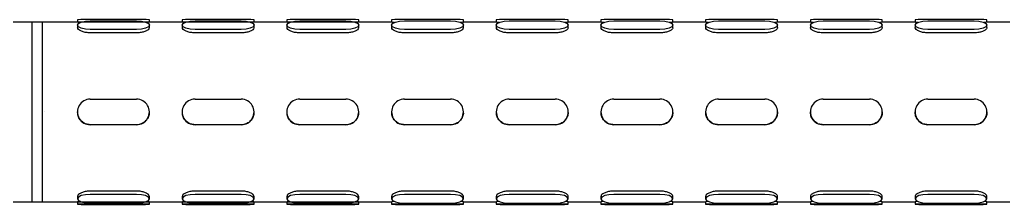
# Model space of a CAD drawing. Extents: x -1084 to 1049, y -151 to 450.
# Drawn here: x -970.5 to -906.7, y -144.6 to -132.6 of the extents above; entities that cross this region are included whole.
import ezdxf

# ---------------------------------------------------------------- set-up
doc = ezdxf.new("R2010")
doc.units = 0
doc.header["$LTSCALE"] = 23.1
doc.header["$MEASUREMENT"] = 0
doc.layers.get('0').update_dxf_attribs({"linetype": 'CONTINUOUS'})

msp = doc.modelspace()

# ---------------------------------------------------------------- linework, layer by layer
at = {"color": 7, "linetype": 'Continuous', "lineweight": 25}
for p, q in [((-969.7636, -132.79404), (-976.92955, -132.79404)), ((-969.097, -132.79404), (-969.7636, -132.79404)), ((-969.7636, -132.79404), (-969.7636, -138.62679)), ((-969.7636, -132.79404), (-969.7636, -144.45954)), ((-946.38448, -132.79404), (-969.097, -132.79404)), ((-969.097, -132.79404), (-969.097, -144.45953)), ((-969.097, -132.79404), (-969.097, -144.45954)), ((-966.79307, -132.62739), (-966.79307, -132.79551)), ((-962.96012, -132.62689), (-965.95982, -132.62689)), ((-965.95982, -132.70344), (-962.96012, -132.70344)), ((-962.12687, -132.79551), (-962.12687, -132.62739)), ((-959.99375, -132.62739), (-959.99375, -132.79551)), ((-956.1608, -132.62689), (-959.1605, -132.62689)), ((-959.1605, -132.70344), (-956.1608, -132.70344)), ((-955.32755, -132.79551), (-955.32755, -132.62739)), ((-953.19443, -132.62739), (-953.19443, -132.79551)), ((-949.36148, -132.62689), (-952.36118, -132.62689)), ((-952.36118, -132.70344), (-949.36148, -132.70344)), ((-948.52823, -132.79551), (-948.52823, -132.62739)), ((-946.39511, -132.62739), (-946.39511, -132.79551)), ((-942.56216, -132.62689), (-945.56186, -132.62689)), ((-945.56186, -132.70344), (-942.56216, -132.70344)), ((-939.58516, -132.79404), (-941.73913, -132.79404)), ((-941.72891, -132.79551), (-941.72891, -132.62739)), ((-939.59579, -132.62739), (-939.59579, -132.79551)), ((-935.76284, -132.62689), (-938.76254, -132.62689)), ((-938.76254, -132.70344), (-935.76284, -132.70344)), ((-932.78584, -132.79404), (-934.93981, -132.79404)), ((-934.92959, -132.79551), (-934.92959, -132.62739)), ((-932.79647, -132.62739), (-932.79647, -132.79551)), ((-928.96352, -132.62689), (-931.96322, -132.62689)), ((-931.96322, -132.70344), (-928.96352, -132.70344)), ((-925.98652, -132.79404), (-928.14049, -132.79404)), ((-928.13027, -132.79551), (-928.13027, -132.62739)), ((-925.99715, -132.62739), (-925.99715, -132.79551)), ((-922.1642, -132.62689), (-925.1639, -132.62689)), ((-925.1639, -132.70344), (-922.1642, -132.70344)), ((-919.1872, -132.79404), (-921.34117, -132.79404)), ((-921.33095, -132.79551), (-921.33095, -132.62739)), ((-919.19783, -132.62739), (-919.19783, -132.79551)), ((-915.36488, -132.62689), (-918.36458, -132.62689)), ((-918.36458, -132.70344), (-915.36488, -132.70344)), ((-912.38788, -132.79404), (-914.54185, -132.79404)), ((-914.53163, -132.79551), (-914.53163, -132.62739)), ((-912.39851, -132.62739), (-912.39851, -132.79551)), ((-908.56556, -132.62689), (-911.56526, -132.62689)), ((-911.56526, -132.70344), (-908.56556, -132.70344)), ((-905.58856, -132.79404), (-907.74253, -132.79404)), ((-907.73231, -132.79551), (-907.73231, -132.62739)), ((-966.79307, -132.98796), (-966.79307, -133.14598)), ((-962.96012, -133.27248), (-965.95982, -133.27248)), ((-962.96012, -133.48534), (-965.95982, -133.48534)), ((-962.12687, -133.14598), (-962.12687, -132.98796)), ((-959.99375, -132.98796), (-959.99375, -133.14598)), ((-956.1608, -133.27248), (-959.1605, -133.27248)), ((-956.1608, -133.48534), (-959.1605, -133.48534)), ((-955.32755, -133.14598), (-955.32755, -132.98796)), ((-953.19443, -132.98796), (-953.19443, -133.14598)), ((-949.36148, -133.27248), (-952.36118, -133.27248)), ((-949.36148, -133.48534), (-952.36118, -133.48534)), ((-948.52823, -133.14598), (-948.52823, -132.98796)), ((-946.39511, -132.98796), (-946.39511, -133.14598)), ((-942.56216, -133.27248), (-945.56186, -133.27248)), ((-942.56216, -133.48534), (-945.56186, -133.48534)), ((-941.72891, -133.14598), (-941.72891, -132.98796)), ((-939.59579, -132.98796), (-939.59579, -133.14598)), ((-935.76284, -133.27248), (-938.76254, -133.27248)), ((-935.76284, -133.48534), (-938.76254, -133.48534)), ((-934.92959, -133.14598), (-934.92959, -132.98796)), ((-932.79647, -132.98796), (-932.79647, -133.14598)), ((-928.96352, -133.27248), (-931.96322, -133.27248)), ((-928.96352, -133.48534), (-931.96322, -133.48534)), ((-928.13027, -133.14598), (-928.13027, -132.98796)), ((-925.99715, -132.98796), (-925.99715, -133.14598)), ((-922.1642, -133.27248), (-925.1639, -133.27248)), ((-922.1642, -133.48534), (-925.1639, -133.48534)), ((-921.33095, -133.14598), (-921.33095, -132.98796)), ((-919.19783, -132.98796), (-919.19783, -133.14598)), ((-915.36488, -133.27248), (-918.36458, -133.27248)), ((-915.36488, -133.48534), (-918.36458, -133.48534)), ((-914.53163, -133.14598), (-914.53163, -132.98796)), ((-912.39851, -132.98796), (-912.39851, -133.14598)), ((-908.56556, -133.27248), (-911.56526, -133.27248)), ((-908.56556, -133.48534), (-911.56526, -133.48534)), ((-907.73231, -133.14598), (-907.73231, -132.98796)), ((-965.95982, -137.78993), (-962.96012, -137.78993)), ((-959.1605, -137.78993), (-956.1608, -137.78993)), ((-952.36118, -137.78993), (-949.36148, -137.78993)), ((-945.56186, -137.78993), (-942.56216, -137.78993)), ((-938.76254, -137.78993), (-935.76284, -137.78993)), ((-931.96322, -137.78993), (-928.96352, -137.78993)), ((-925.1639, -137.78993), (-922.1642, -137.78993)), ((-918.36458, -137.78993), (-915.36488, -137.78993)), ((-911.56526, -137.78993), (-908.56556, -137.78993)), ((-968.96368, -138.62318), (-968.96368, -138.62328)), ((-966.79307, -138.62318), (-966.79307, -138.62328)), ((-962.12687, -138.62328), (-962.12687, -138.62318)), ((-959.99375, -138.62318), (-959.99375, -138.62328)), ((-955.32755, -138.62328), (-955.32755, -138.62318)), ((-953.19443, -138.62318), (-953.19443, -138.62328)), ((-948.52823, -138.62328), (-948.52823, -138.62318)), ((-946.39511, -138.62318), (-946.39511, -138.62328)), ((-941.72891, -138.62328), (-941.72891, -138.62318)), ((-939.59579, -138.62318), (-939.59579, -138.62328)), ((-934.92959, -138.62328), (-934.92959, -138.62318)), ((-932.79647, -138.62318), (-932.79647, -138.62328)), ((-928.13027, -138.62328), (-928.13027, -138.62318)), ((-925.99715, -138.62318), (-925.99715, -138.62328)), ((-921.33095, -138.62328), (-921.33095, -138.62318)), ((-919.19783, -138.62318), (-919.19783, -138.62328)), ((-914.53163, -138.62328), (-914.53163, -138.62318)), ((-912.39851, -138.62318), (-912.39851, -138.62328)), ((-907.73231, -138.62328), (-907.73231, -138.62318)), ((-969.7636, -138.62679), (-969.7636, -144.45954)), ((-962.96012, -139.45643), (-965.95982, -139.45643)), ((-962.96012, -139.45656), (-965.95982, -139.45656)), ((-956.1608, -139.45643), (-959.1605, -139.45643)), ((-956.1608, -139.45656), (-959.1605, -139.45656)), ((-949.36148, -139.45643), (-952.36118, -139.45643)), ((-949.36148, -139.45656), (-952.36118, -139.45656)), ((-942.56216, -139.45643), (-945.56186, -139.45643)), ((-942.56216, -139.45656), (-945.56186, -139.45656)), ((-935.76284, -139.45643), (-938.76254, -139.45643)), ((-935.76284, -139.45656), (-938.76254, -139.45656)), ((-928.96352, -139.45643), (-931.96322, -139.45643)), ((-928.96352, -139.45656), (-931.96322, -139.45656)), ((-922.1642, -139.45643), (-925.1639, -139.45643)), ((-922.1642, -139.45656), (-925.1639, -139.45656)), ((-915.36488, -139.45643), (-918.36458, -139.45643)), ((-915.36488, -139.45656), (-918.36458, -139.45656)), ((-908.56556, -139.45643), (-911.56526, -139.45643)), ((-908.56556, -139.45656), (-911.56526, -139.45656)), ((-966.79307, -144.10519), (-966.79307, -144.26314)), ((-962.96012, -143.76491), (-965.95982, -143.76491)), ((-962.96012, -143.97768), (-965.95982, -143.97768)), ((-962.12687, -144.26314), (-962.12687, -144.10519)), ((-959.99375, -144.10519), (-959.99375, -144.26314)), ((-956.1608, -143.76491), (-959.1605, -143.76491)), ((-956.1608, -143.97768), (-959.1605, -143.97768)), ((-955.32755, -144.26314), (-955.32755, -144.10519)), ((-953.19443, -144.10519), (-953.19443, -144.26314)), ((-949.36148, -143.76491), (-952.36118, -143.76491)), ((-949.36148, -143.97768), (-952.36118, -143.97768)), ((-948.52823, -144.26314), (-948.52823, -144.10519)), ((-946.39511, -144.10519), (-946.39511, -144.26314)), ((-942.56216, -143.76491), (-945.56186, -143.76491)), ((-942.56216, -143.97768), (-945.56186, -143.97768)), ((-941.72891, -144.26314), (-941.72891, -144.10519)), ((-939.59579, -144.10519), (-939.59579, -144.26314)), ((-935.76284, -143.76491), (-938.76254, -143.76491)), ((-935.76284, -143.97768), (-938.76254, -143.97768)), ((-934.92959, -144.26314), (-934.92959, -144.10519)), ((-932.79647, -144.10519), (-932.79647, -144.26314)), ((-928.96352, -143.76491), (-931.96322, -143.76491)), ((-928.96352, -143.97768), (-931.96322, -143.97768)), ((-928.13027, -144.26314), (-928.13027, -144.10519)), ((-925.99715, -144.10519), (-925.99715, -144.26314)), ((-922.1642, -143.76491), (-925.1639, -143.76491)), ((-922.1642, -143.97768), (-925.1639, -143.97768)), ((-921.33095, -144.26314), (-921.33095, -144.10519)), ((-919.19783, -144.10519), (-919.19783, -144.26314)), ((-915.36488, -143.76491), (-918.36458, -143.76491)), ((-915.36488, -143.97768), (-918.36458, -143.97768)), ((-914.53163, -144.26314), (-914.53163, -144.10519)), ((-912.39851, -144.10519), (-912.39851, -144.26314)), ((-908.56556, -143.76491), (-911.56526, -143.76491)), ((-908.56556, -143.97768), (-911.56526, -143.97768)), ((-907.73231, -144.26314), (-907.73231, -144.10519)), ((-995.761, -144.45954), (-969.7636, -144.45954)), ((-969.7636, -144.45954), (-969.097, -144.45954)), ((-969.097, -144.45954), (-946.38488, -144.45954)), ((-966.79307, -144.45806), (-966.79307, -144.62618)), ((-965.95982, -144.5486), (-962.96012, -144.5486)), ((-962.96012, -144.62568), (-965.95982, -144.62568)), ((-965.95982, -144.62669), (-962.96012, -144.62669)), ((-962.12687, -144.62618), (-962.12687, -144.45806)), ((-959.99375, -144.45806), (-959.99375, -144.62618)), ((-959.1605, -144.5486), (-956.1608, -144.5486)), ((-956.1608, -144.62568), (-959.1605, -144.62568)), ((-959.1605, -144.62669), (-956.1608, -144.62669)), ((-955.32755, -144.62618), (-955.32755, -144.45806)), ((-953.19443, -144.45806), (-953.19443, -144.62618)), ((-952.36118, -144.5486), (-949.36148, -144.5486)), ((-949.36148, -144.62568), (-952.36118, -144.62568)), ((-952.36118, -144.62669), (-949.36148, -144.62669)), ((-948.52823, -144.62618), (-948.52823, -144.45806)), ((-946.39511, -144.45806), (-946.39511, -144.62618)), ((-945.56186, -144.5486), (-942.56216, -144.5486)), ((-942.56216, -144.62568), (-945.56186, -144.62568)), ((-945.56186, -144.62669), (-942.56216, -144.62669)), ((-941.73954, -144.45954), (-939.58556, -144.45954)), ((-941.72891, -144.62618), (-941.72891, -144.45806)), ((-939.59579, -144.45806), (-939.59579, -144.62618)), ((-938.76254, -144.5486), (-935.76284, -144.5486)), ((-935.76284, -144.62568), (-938.76254, -144.62568)), ((-938.76254, -144.62669), (-935.76284, -144.62669)), ((-934.94022, -144.45954), (-932.78624, -144.45954)), ((-934.92959, -144.62618), (-934.92959, -144.45806)), ((-932.79647, -144.45806), (-932.79647, -144.62618)), ((-931.96322, -144.5486), (-928.96352, -144.5486)), ((-928.96352, -144.62568), (-931.96322, -144.62568)), ((-931.96322, -144.62669), (-928.96352, -144.62669)), ((-928.1409, -144.45954), (-925.98692, -144.45954)), ((-928.13027, -144.62618), (-928.13027, -144.45806)), ((-925.99715, -144.45806), (-925.99715, -144.62618)), ((-925.1639, -144.5486), (-922.1642, -144.5486)), ((-922.1642, -144.62568), (-925.1639, -144.62568)), ((-925.1639, -144.62669), (-922.1642, -144.62669)), ((-921.34158, -144.45954), (-919.1876, -144.45954)), ((-921.33095, -144.62618), (-921.33095, -144.45806)), ((-919.19783, -144.45806), (-919.19783, -144.62618)), ((-918.36458, -144.5486), (-915.36488, -144.5486)), ((-915.36488, -144.62568), (-918.36458, -144.62568)), ((-918.36458, -144.62669), (-915.36488, -144.62669)), ((-914.54226, -144.45954), (-912.38828, -144.45954)), ((-914.53163, -144.62618), (-914.53163, -144.45806)), ((-912.39851, -144.45806), (-912.39851, -144.62618)), ((-911.56526, -144.5486), (-908.56556, -144.5486)), ((-908.56556, -144.62568), (-911.56526, -144.62568)), ((-911.56526, -144.62669), (-908.56556, -144.62669)), ((-907.74294, -144.45954), (-905.58896, -144.45954)), ((-907.73231, -144.62618), (-907.73231, -144.45806))]:
    msp.add_line(p, q, dxfattribs=at)
at = {"color": 7, "linetype": 'Continuous', "lineweight": 25, "flags": 128}
for points in [[(-965.95982, -133.27248), (-966.27869, -133.25082), (-966.54901, -133.18914), (-966.72964, -133.09684), (-966.79307, -132.98796), (-966.72964, -132.87908), (-966.54901, -132.78678), (-966.27869, -132.7251), (-965.95982, -132.70344)], [(-962.96012, -132.70344), (-962.64124, -132.7251), (-962.37092, -132.78678), (-962.19029, -132.87908), (-962.12687, -132.98796), (-962.19029, -133.09684), (-962.37092, -133.18914), (-962.64124, -133.25082), (-962.96012, -133.27248)], [(-959.1605, -133.27248), (-959.47937, -133.25082), (-959.74969, -133.18914), (-959.93032, -133.09684), (-959.99375, -132.98796), (-959.93032, -132.87908), (-959.74969, -132.78678), (-959.47937, -132.7251), (-959.1605, -132.70344)], [(-956.1608, -132.70344), (-955.84192, -132.7251), (-955.5716, -132.78678), (-955.39097, -132.87908), (-955.32755, -132.98796), (-955.39097, -133.09684), (-955.5716, -133.18914), (-955.84192, -133.25082), (-956.1608, -133.27248)], [(-952.36118, -133.27248), (-952.68005, -133.25082), (-952.95037, -133.18914), (-953.131, -133.09684), (-953.19443, -132.98796), (-953.131, -132.87908), (-952.95037, -132.78678), (-952.68005, -132.7251), (-952.36118, -132.70344)], [(-949.36148, -132.70344), (-949.0426, -132.7251), (-948.77228, -132.78678), (-948.59165, -132.87908), (-948.52823, -132.98796), (-948.59165, -133.09684), (-948.77228, -133.18914), (-949.0426, -133.25082), (-949.36148, -133.27248)], [(-945.56186, -133.27248), (-945.88073, -133.25082), (-946.15105, -133.18914), (-946.33168, -133.09684), (-946.39511, -132.98796), (-946.33168, -132.87908), (-946.15105, -132.78678), (-945.88073, -132.7251), (-945.56186, -132.70344)], [(-942.56216, -132.70344), (-942.24328, -132.7251), (-941.97296, -132.78678), (-941.79233, -132.87908), (-941.72891, -132.98796), (-941.79233, -133.09684), (-941.97296, -133.18914), (-942.24328, -133.25082), (-942.56216, -133.27248)], [(-938.76254, -133.27248), (-939.08141, -133.25082), (-939.35173, -133.18914), (-939.53236, -133.09684), (-939.59579, -132.98796), (-939.53236, -132.87908), (-939.35173, -132.78678), (-939.08141, -132.7251), (-938.76254, -132.70344)], [(-935.76284, -132.70344), (-935.44396, -132.7251), (-935.17364, -132.78678), (-934.99301, -132.87908), (-934.92959, -132.98796), (-934.99301, -133.09684), (-935.17364, -133.18914), (-935.44396, -133.25082), (-935.76284, -133.27248)], [(-931.96322, -133.27248), (-932.28209, -133.25082), (-932.55241, -133.18914), (-932.73304, -133.09684), (-932.79647, -132.98796), (-932.73304, -132.87908), (-932.55241, -132.78678), (-932.28209, -132.7251), (-931.96322, -132.70344)], [(-928.96352, -132.70344), (-928.64464, -132.7251), (-928.37432, -132.78678), (-928.19369, -132.87908), (-928.13027, -132.98796), (-928.19369, -133.09684), (-928.37432, -133.18914), (-928.64464, -133.25082), (-928.96352, -133.27248)], [(-925.1639, -133.27248), (-925.48277, -133.25082), (-925.75309, -133.18914), (-925.93372, -133.09684), (-925.99715, -132.98796), (-925.93372, -132.87908), (-925.75309, -132.78678), (-925.48277, -132.7251), (-925.1639, -132.70344)], [(-922.1642, -132.70344), (-921.84532, -132.7251), (-921.575, -132.78678), (-921.39437, -132.87908), (-921.33095, -132.98796), (-921.39437, -133.09684), (-921.575, -133.18914), (-921.84532, -133.25082), (-922.1642, -133.27248)], [(-918.36458, -133.27248), (-918.68345, -133.25082), (-918.95377, -133.18914), (-919.1344, -133.09684), (-919.19783, -132.98796), (-919.1344, -132.87908), (-918.95377, -132.78678), (-918.68345, -132.7251), (-918.36458, -132.70344)], [(-915.36488, -132.70344), (-915.046, -132.7251), (-914.77568, -132.78678), (-914.59505, -132.87908), (-914.53163, -132.98796), (-914.59505, -133.09684), (-914.77568, -133.18914), (-915.046, -133.25082), (-915.36488, -133.27248)], [(-911.56526, -133.27248), (-911.88413, -133.25082), (-912.15445, -133.18914), (-912.33508, -133.09684), (-912.39851, -132.98796), (-912.33508, -132.87908), (-912.15445, -132.78678), (-911.88413, -132.7251), (-911.56526, -132.70344)], [(-908.56556, -132.70344), (-908.24668, -132.7251), (-907.97636, -132.78678), (-907.79573, -132.87908), (-907.73231, -132.98796), (-907.79573, -133.09684), (-907.97636, -133.18914), (-908.24668, -133.25082), (-908.56556, -133.27248)], [(-965.95982, -143.97768), (-966.27869, -143.99941), (-966.54901, -144.06129), (-966.72964, -144.1539), (-966.79307, -144.26314), (-966.72964, -144.37238), (-966.54901, -144.46499), (-966.27869, -144.52687), (-965.95982, -144.5486)], [(-962.96012, -144.5486), (-962.64124, -144.52687), (-962.37092, -144.46499), (-962.19029, -144.37238), (-962.12687, -144.26314), (-962.19029, -144.1539), (-962.37092, -144.06129), (-962.64124, -143.99941), (-962.96012, -143.97768)], [(-959.1605, -143.97768), (-959.47937, -143.99941), (-959.74969, -144.06129), (-959.93032, -144.1539), (-959.99375, -144.26314), (-959.93032, -144.37238), (-959.74969, -144.46499), (-959.47937, -144.52687), (-959.1605, -144.5486)], [(-956.1608, -144.5486), (-955.84192, -144.52687), (-955.5716, -144.46499), (-955.39097, -144.37238), (-955.32755, -144.26314), (-955.39097, -144.1539), (-955.5716, -144.06129), (-955.84192, -143.99941), (-956.1608, -143.97768)], [(-952.36118, -143.97768), (-952.68005, -143.99941), (-952.95037, -144.06129), (-953.131, -144.1539), (-953.19443, -144.26314), (-953.131, -144.37238), (-952.95037, -144.46499), (-952.68005, -144.52687), (-952.36118, -144.5486)], [(-949.36148, -144.5486), (-949.0426, -144.52687), (-948.77228, -144.46499), (-948.59165, -144.37238), (-948.52823, -144.26314), (-948.59165, -144.1539), (-948.77228, -144.06129), (-949.0426, -143.99941), (-949.36148, -143.97768)], [(-945.56186, -143.97768), (-945.88073, -143.99941), (-946.15105, -144.06129), (-946.33168, -144.1539), (-946.39511, -144.26314), (-946.33168, -144.37238), (-946.15105, -144.46499), (-945.88073, -144.52687), (-945.56186, -144.5486)], [(-942.56216, -144.5486), (-942.24328, -144.52687), (-941.97296, -144.46499), (-941.79233, -144.37238), (-941.72891, -144.26314), (-941.79233, -144.1539), (-941.97296, -144.06129), (-942.24328, -143.99941), (-942.56216, -143.97768)], [(-938.76254, -143.97768), (-939.08141, -143.99941), (-939.35173, -144.06129), (-939.53236, -144.1539), (-939.59579, -144.26314), (-939.53236, -144.37238), (-939.35173, -144.46499), (-939.08141, -144.52687), (-938.76254, -144.5486)], [(-935.76284, -144.5486), (-935.44396, -144.52687), (-935.17364, -144.46499), (-934.99301, -144.37238), (-934.92959, -144.26314), (-934.99301, -144.1539), (-935.17364, -144.06129), (-935.44396, -143.99941), (-935.76284, -143.97768)], [(-931.96322, -143.97768), (-932.28209, -143.99941), (-932.55241, -144.06129), (-932.73304, -144.1539), (-932.79647, -144.26314), (-932.73304, -144.37238), (-932.55241, -144.46499), (-932.28209, -144.52687), (-931.96322, -144.5486)], [(-928.96352, -144.5486), (-928.64464, -144.52687), (-928.37432, -144.46499), (-928.19369, -144.37238), (-928.13027, -144.26314), (-928.19369, -144.1539), (-928.37432, -144.06129), (-928.64464, -143.99941), (-928.96352, -143.97768)], [(-925.1639, -143.97768), (-925.48277, -143.99941), (-925.75309, -144.06129), (-925.93372, -144.1539), (-925.99715, -144.26314), (-925.93372, -144.37238), (-925.75309, -144.46499), (-925.48277, -144.52687), (-925.1639, -144.5486)], [(-922.1642, -144.5486), (-921.84532, -144.52687), (-921.575, -144.46499), (-921.39437, -144.37238), (-921.33095, -144.26314), (-921.39437, -144.1539), (-921.575, -144.06129), (-921.84532, -143.99941), (-922.1642, -143.97768)], [(-918.36458, -143.97768), (-918.68345, -143.99941), (-918.95377, -144.06129), (-919.1344, -144.1539), (-919.19783, -144.26314), (-919.1344, -144.37238), (-918.95377, -144.46499), (-918.68345, -144.52687), (-918.36458, -144.5486)], [(-915.36488, -144.5486), (-915.046, -144.52687), (-914.77568, -144.46499), (-914.59505, -144.37238), (-914.53163, -144.26314), (-914.59505, -144.1539), (-914.77568, -144.06129), (-915.046, -143.99941), (-915.36488, -143.97768)], [(-911.56526, -143.97768), (-911.88413, -143.99941), (-912.15445, -144.06129), (-912.33508, -144.1539), (-912.39851, -144.26314), (-912.33508, -144.37238), (-912.15445, -144.46499), (-911.88413, -144.52687), (-911.56526, -144.5486)], [(-908.56556, -144.5486), (-908.24668, -144.52687), (-907.97636, -144.46499), (-907.79573, -144.37238), (-907.73231, -144.26314), (-907.79573, -144.1539), (-907.97636, -144.06129), (-908.24668, -143.99941), (-908.56556, -143.97768)], [(-965.95982, -144.62568), (-966.27869, -144.62572), (-966.54901, -144.62583), (-966.72964, -144.62599), (-966.79307, -144.62618), (-966.72964, -144.62638), (-966.54901, -144.62654), (-966.27869, -144.62665), (-965.95982, -144.62669)], [(-962.96012, -144.62669), (-962.64124, -144.62665), (-962.37092, -144.62654), (-962.19029, -144.62638), (-962.12687, -144.62618), (-962.19029, -144.62599), (-962.37092, -144.62583), (-962.64124, -144.62572), (-962.96012, -144.62568)], [(-959.1605, -144.62568), (-959.47937, -144.62572), (-959.74969, -144.62583), (-959.93032, -144.62599), (-959.99375, -144.62618), (-959.93032, -144.62638), (-959.74969, -144.62654), (-959.47937, -144.62665), (-959.1605, -144.62669)], [(-956.1608, -144.62669), (-955.84192, -144.62665), (-955.5716, -144.62654), (-955.39097, -144.62638), (-955.32755, -144.62618), (-955.39097, -144.62599), (-955.5716, -144.62583), (-955.84192, -144.62572), (-956.1608, -144.62568)], [(-952.36118, -144.62568), (-952.68005, -144.62572), (-952.95037, -144.62583), (-953.131, -144.62599), (-953.19443, -144.62618), (-953.131, -144.62638), (-952.95037, -144.62654), (-952.68005, -144.62665), (-952.36118, -144.62669)], [(-949.36148, -144.62669), (-949.0426, -144.62665), (-948.77228, -144.62654), (-948.59165, -144.62638), (-948.52823, -144.62618), (-948.59165, -144.62599), (-948.77228, -144.62583), (-949.0426, -144.62572), (-949.36148, -144.62568)], [(-945.56186, -144.62568), (-945.88073, -144.62572), (-946.15105, -144.62583), (-946.33168, -144.62599), (-946.39511, -144.62618), (-946.33168, -144.62638), (-946.15105, -144.62654), (-945.88073, -144.62665), (-945.56186, -144.62669)], [(-942.56216, -144.62669), (-942.24328, -144.62665), (-941.97296, -144.62654), (-941.79233, -144.62638), (-941.72891, -144.62618), (-941.79233, -144.62599), (-941.97296, -144.62583), (-942.24328, -144.62572), (-942.56216, -144.62568)], [(-938.76254, -144.62568), (-939.08141, -144.62572), (-939.35173, -144.62583), (-939.53236, -144.62599), (-939.59579, -144.62618), (-939.53236, -144.62638), (-939.35173, -144.62654), (-939.08141, -144.62665), (-938.76254, -144.62669)], [(-935.76284, -144.62669), (-935.44396, -144.62665), (-935.17364, -144.62654), (-934.99301, -144.62638), (-934.92959, -144.62618), (-934.99301, -144.62599), (-935.17364, -144.62583), (-935.44396, -144.62572), (-935.76284, -144.62568)], [(-931.96322, -144.62568), (-932.28209, -144.62572), (-932.55241, -144.62583), (-932.73304, -144.62599), (-932.79647, -144.62618), (-932.73304, -144.62638), (-932.55241, -144.62654), (-932.28209, -144.62665), (-931.96322, -144.62669)], [(-928.96352, -144.62669), (-928.64464, -144.62665), (-928.37432, -144.62654), (-928.19369, -144.62638), (-928.13027, -144.62618), (-928.19369, -144.62599), (-928.37432, -144.62583), (-928.64464, -144.62572), (-928.96352, -144.62568)], [(-925.1639, -144.62568), (-925.48277, -144.62572), (-925.75309, -144.62583), (-925.93372, -144.62599), (-925.99715, -144.62618), (-925.93372, -144.62638), (-925.75309, -144.62654), (-925.48277, -144.62665), (-925.1639, -144.62669)], [(-922.1642, -144.62669), (-921.84532, -144.62665), (-921.575, -144.62654), (-921.39437, -144.62638), (-921.33095, -144.62618), (-921.39437, -144.62599), (-921.575, -144.62583), (-921.84532, -144.62572), (-922.1642, -144.62568)], [(-918.36458, -144.62568), (-918.68345, -144.62572), (-918.95377, -144.62583), (-919.1344, -144.62599), (-919.19783, -144.62618), (-919.1344, -144.62638), (-918.95377, -144.62654), (-918.68345, -144.62665), (-918.36458, -144.62669)], [(-915.36488, -144.62669), (-915.046, -144.62665), (-914.77568, -144.62654), (-914.59505, -144.62638), (-914.53163, -144.62618), (-914.59505, -144.62599), (-914.77568, -144.62583), (-915.046, -144.62572), (-915.36488, -144.62568)], [(-911.56526, -144.62568), (-911.88413, -144.62572), (-912.15445, -144.62583), (-912.33508, -144.62599), (-912.39851, -144.62618), (-912.33508, -144.62638), (-912.15445, -144.62654), (-911.88413, -144.62665), (-911.56526, -144.62669)], [(-908.56556, -144.62669), (-908.24668, -144.62665), (-907.97636, -144.62654), (-907.79573, -144.62638), (-907.73231, -144.62618), (-907.79573, -144.62599), (-907.97636, -144.62583), (-908.24668, -144.62572), (-908.56556, -144.62568)]]:
    msp.add_lwpolyline(points, dxfattribs=at)
at = {"color": 7, "linetype": 'Continuous', "lineweight": 25}
for centre, radius, start, end in [((-966.16813, -479.02551), 346.39868, 89.9655443, 90.1033673), ((-962.7518, -479.02551), 346.39868, 89.8966327, 90.0344557), ((-959.36881, -479.02551), 346.39868, 89.9655443, 90.1033673), ((-955.95248, -479.02551), 346.39868, 89.8966327, 90.0344557), ((-952.56949, -479.02551), 346.39868, 89.9655443, 90.1033673), ((-949.15316, -479.02551), 346.39868, 89.8966327, 90.0344557), ((-945.77017, -479.02551), 346.39868, 89.9655443, 90.1033673), ((-942.35384, -479.02551), 346.39868, 89.8966327, 90.0344557), ((-938.97085, -479.02551), 346.39868, 89.9655443, 90.1033673), ((-935.55452, -479.02551), 346.39868, 89.8966327, 90.0344557), ((-932.17153, -479.02551), 346.39868, 89.9655443, 90.1033673), ((-928.7552, -479.02551), 346.39868, 89.8966327, 90.0344557), ((-925.37221, -479.02551), 346.39868, 89.9655443, 90.1033673), ((-921.95588, -479.02551), 346.39868, 89.8966327, 90.0344557), ((-918.57289, -479.02551), 346.39868, 89.9655443, 90.1033673), ((-915.15656, -479.02551), 346.39868, 89.8966327, 90.0344557), ((-911.77357, -479.02551), 346.39868, 89.9655443, 90.1033673), ((-908.35724, -479.02551), 346.39868, 89.8966327, 90.0344557), ((-965.95982, -138.62318), 0.83325, 89.9999917, 270.0000083), ((-962.96012, -138.62318), 0.83325, 269.9999917, 90.0000083), ((-959.1605, -138.62318), 0.83325, 89.9999917, 270.0000083), ((-956.1608, -138.62318), 0.83325, 269.9999917, 90.0000083), ((-952.36118, -138.62318), 0.83325, 89.9999917, 270.0000083), ((-949.36148, -138.62318), 0.83325, 269.9999917, 90.0000083), ((-945.56186, -138.62318), 0.83325, 89.9999917, 270.0000083), ((-942.56216, -138.62318), 0.83325, 269.9999917, 90.0000083), ((-938.76254, -138.62318), 0.83325, 89.9999917, 270.0000083), ((-935.76284, -138.62318), 0.83325, 269.9999917, 90.0000083), ((-931.96322, -138.62318), 0.83325, 89.9999917, 270.0000083), ((-928.96352, -138.62318), 0.83325, 269.9999917, 90.0000083), ((-925.1639, -138.62318), 0.83325, 89.9999917, 270.0000083), ((-922.1642, -138.62318), 0.83325, 269.9999917, 90.0000083), ((-918.36458, -138.62318), 0.83325, 89.9999917, 270.0000083), ((-915.36488, -138.62318), 0.83325, 269.9999917, 90.0000083), ((-911.56526, -138.62318), 0.83325, 89.9999917, 270.0000083), ((-908.56556, -138.62318), 0.83325, 269.9999917, 90.0000083)]:
    msp.add_arc(centre, radius, start, end, dxfattribs=at)
for points, knots in [([(-966.60517, -132.81695), (-966.62551, -132.81487), (-966.71067, -132.80616), (-966.78065, -132.79549), (-966.78193, -132.79553), (-966.78244, -132.79554)], [0, 0, 0, 0, 0.15966499, 0.66852945, 1, 1, 1, 1]), ([(-962.13709, -132.79548), (-962.13442, -132.79508), (-962.1234, -132.79341), (-962.18132, -132.80217), (-962.2747, -132.81262), (-962.31151, -132.81674)], [0, 0, 0, 0, 0.162892, 0.66994587, 1, 1, 1, 1]), ([(-959.80585, -132.81695), (-959.82619, -132.81487), (-959.91135, -132.80616), (-959.98133, -132.79549), (-959.98261, -132.79553), (-959.98312, -132.79554)], [0, 0, 0, 0, 0.15966499, 0.66852945, 1, 1, 1, 1]), ([(-955.33777, -132.79548), (-955.3351, -132.79508), (-955.32408, -132.79341), (-955.382, -132.80217), (-955.47538, -132.81262), (-955.51219, -132.81674)], [0, 0, 0, 0, 0.162892, 0.66994587, 1, 1, 1, 1]), ([(-953.00653, -132.81695), (-953.02687, -132.81487), (-953.11203, -132.80616), (-953.18201, -132.79549), (-953.18329, -132.79553), (-953.1838, -132.79554)], [0, 0, 0, 0, 0.15966499, 0.66852945, 1, 1, 1, 1]), ([(-948.53845, -132.79548), (-948.53578, -132.79508), (-948.52476, -132.79341), (-948.58268, -132.80217), (-948.67606, -132.81262), (-948.71287, -132.81674)], [0, 0, 0, 0, 0.162892, 0.66994587, 1, 1, 1, 1]), ([(-946.20721, -132.81695), (-946.22755, -132.81487), (-946.31271, -132.80616), (-946.38269, -132.79549), (-946.38397, -132.79553), (-946.38448, -132.79554)], [0, 0, 0, 0, 0.15966499, 0.66852945, 1, 1, 1, 1]), ([(-941.73913, -132.79548), (-941.73646, -132.79508), (-941.72544, -132.79341), (-941.78336, -132.80217), (-941.87674, -132.81262), (-941.91355, -132.81674)], [0, 0, 0, 0, 0.162892, 0.66994587, 1, 1, 1, 1]), ([(-939.40789, -132.81695), (-939.42823, -132.81487), (-939.51339, -132.80616), (-939.58337, -132.79549), (-939.58465, -132.79553), (-939.58516, -132.79554)], [0, 0, 0, 0, 0.15966499, 0.66852945, 1, 1, 1, 1]), ([(-934.93981, -132.79548), (-934.93714, -132.79508), (-934.92612, -132.79341), (-934.98404, -132.80217), (-935.07742, -132.81262), (-935.11423, -132.81674)], [0, 0, 0, 0, 0.162892, 0.66994587, 1, 1, 1, 1]), ([(-932.60857, -132.81695), (-932.62891, -132.81487), (-932.71407, -132.80616), (-932.78405, -132.79549), (-932.78533, -132.79553), (-932.78584, -132.79554)], [0, 0, 0, 0, 0.15966499, 0.66852945, 1, 1, 1, 1]), ([(-928.14049, -132.79548), (-928.13782, -132.79508), (-928.1268, -132.79341), (-928.18472, -132.80217), (-928.2781, -132.81262), (-928.31491, -132.81674)], [0, 0, 0, 0, 0.162892, 0.66994587, 1, 1, 1, 1]), ([(-925.80925, -132.81695), (-925.82959, -132.81487), (-925.91475, -132.80616), (-925.98473, -132.79549), (-925.98601, -132.79553), (-925.98652, -132.79554)], [0, 0, 0, 0, 0.15966499, 0.66852945, 1, 1, 1, 1]), ([(-921.34117, -132.79548), (-921.3385, -132.79508), (-921.32748, -132.79341), (-921.3854, -132.80217), (-921.47878, -132.81262), (-921.51559, -132.81674)], [0, 0, 0, 0, 0.162892, 0.66994587, 1, 1, 1, 1]), ([(-919.00993, -132.81695), (-919.03027, -132.81487), (-919.11543, -132.80616), (-919.18541, -132.79549), (-919.18669, -132.79553), (-919.1872, -132.79554)], [0, 0, 0, 0, 0.15966499, 0.66852945, 1, 1, 1, 1]), ([(-914.54185, -132.79548), (-914.53918, -132.79508), (-914.52816, -132.79341), (-914.58608, -132.80217), (-914.67946, -132.81262), (-914.71627, -132.81674)], [0, 0, 0, 0, 0.162892, 0.66994587, 1, 1, 1, 1]), ([(-912.21061, -132.81695), (-912.23095, -132.81487), (-912.31611, -132.80616), (-912.38609, -132.79549), (-912.38737, -132.79553), (-912.38788, -132.79554)], [0, 0, 0, 0, 0.15966499, 0.66852945, 1, 1, 1, 1]), ([(-907.74253, -132.79548), (-907.73986, -132.79508), (-907.72884, -132.79341), (-907.78676, -132.80217), (-907.88014, -132.81262), (-907.91695, -132.81674)], [0, 0, 0, 0, 0.162892, 0.66994587, 1, 1, 1, 1]), ([(-965.95982, -133.48534), (-966.05293, -133.48096), (-966.23913, -133.47221), (-966.4882, -133.40597), (-966.67538, -133.31499), (-966.78272, -133.22095), (-966.78268, -133.16724), (-966.78267, -133.14577)], [0, 0, 0, 0, 0.21324843, 0.42644388, 0.64101168, 0.85649491, 1, 1, 1, 1]), ([(-962.13726, -133.14618), (-962.13438, -133.15626), (-962.12282, -133.19674), (-962.19817, -133.27912), (-962.35583, -133.37628), (-962.58818, -133.45178), (-962.80256, -133.48268), (-962.92814, -133.4848), (-962.96012, -133.48534)], [0, 0, 0, 0, 0.07049632, 0.28294968, 0.49615414, 0.71125472, 0.92647591, 1, 1, 1, 1]), ([(-959.1605, -133.48534), (-959.25361, -133.48096), (-959.43981, -133.47221), (-959.68888, -133.40597), (-959.87606, -133.31499), (-959.9834, -133.22095), (-959.98336, -133.16724), (-959.98335, -133.14577)], [0, 0, 0, 0, 0.21324843, 0.42644388, 0.64101168, 0.85649491, 1, 1, 1, 1]), ([(-955.33794, -133.14618), (-955.33506, -133.15626), (-955.3235, -133.19674), (-955.39885, -133.27912), (-955.55651, -133.37628), (-955.78886, -133.45178), (-956.00324, -133.48268), (-956.12882, -133.4848), (-956.1608, -133.48534)], [0, 0, 0, 0, 0.07049632, 0.28294968, 0.49615414, 0.71125472, 0.92647591, 1, 1, 1, 1]), ([(-952.36118, -133.48534), (-952.45429, -133.48096), (-952.64049, -133.47221), (-952.88956, -133.40597), (-953.07674, -133.31499), (-953.18408, -133.22095), (-953.18404, -133.16724), (-953.18403, -133.14577)], [0, 0, 0, 0, 0.21324843, 0.42644388, 0.64101168, 0.85649491, 1, 1, 1, 1]), ([(-948.53862, -133.14618), (-948.53574, -133.15626), (-948.52418, -133.19674), (-948.59953, -133.27912), (-948.75719, -133.37628), (-948.98954, -133.45178), (-949.20392, -133.48268), (-949.3295, -133.4848), (-949.36148, -133.48534)], [0, 0, 0, 0, 0.07049632, 0.28294968, 0.49615414, 0.71125472, 0.92647591, 1, 1, 1, 1]), ([(-945.56186, -133.48534), (-945.65497, -133.48096), (-945.84117, -133.47221), (-946.09024, -133.40597), (-946.27742, -133.31499), (-946.38476, -133.22095), (-946.38472, -133.16724), (-946.38471, -133.14577)], [0, 0, 0, 0, 0.21324843, 0.42644388, 0.64101168, 0.85649491, 1, 1, 1, 1]), ([(-941.7393, -133.14618), (-941.73642, -133.15626), (-941.72486, -133.19674), (-941.80021, -133.27912), (-941.95787, -133.37628), (-942.19022, -133.45178), (-942.4046, -133.48268), (-942.53018, -133.4848), (-942.56216, -133.48534)], [0, 0, 0, 0, 0.07049632, 0.28294968, 0.49615414, 0.71125472, 0.92647591, 1, 1, 1, 1]), ([(-938.76254, -133.48534), (-938.85565, -133.48096), (-939.04185, -133.47221), (-939.29092, -133.40597), (-939.4781, -133.31499), (-939.58544, -133.22095), (-939.5854, -133.16724), (-939.58539, -133.14577)], [0, 0, 0, 0, 0.21324843, 0.42644388, 0.64101168, 0.85649491, 1, 1, 1, 1]), ([(-934.93998, -133.14618), (-934.9371, -133.15626), (-934.92554, -133.19674), (-935.00089, -133.27912), (-935.15855, -133.37628), (-935.3909, -133.45178), (-935.60528, -133.48268), (-935.73086, -133.4848), (-935.76284, -133.48534)], [0, 0, 0, 0, 0.07049632, 0.28294968, 0.49615414, 0.71125472, 0.92647591, 1, 1, 1, 1]), ([(-931.96322, -133.48534), (-932.05633, -133.48096), (-932.24253, -133.47221), (-932.4916, -133.40597), (-932.67878, -133.31499), (-932.78612, -133.22095), (-932.78608, -133.16724), (-932.78607, -133.14577)], [0, 0, 0, 0, 0.21324843, 0.42644388, 0.64101168, 0.85649491, 1, 1, 1, 1]), ([(-928.14066, -133.14618), (-928.13778, -133.15626), (-928.12622, -133.19674), (-928.20157, -133.27912), (-928.35923, -133.37628), (-928.59158, -133.45178), (-928.80596, -133.48268), (-928.93154, -133.4848), (-928.96352, -133.48534)], [0, 0, 0, 0, 0.07049632, 0.28294968, 0.49615414, 0.71125472, 0.92647591, 1, 1, 1, 1]), ([(-925.1639, -133.48534), (-925.25701, -133.48096), (-925.44321, -133.47221), (-925.69228, -133.40597), (-925.87946, -133.31499), (-925.9868, -133.22095), (-925.98676, -133.16724), (-925.98675, -133.14577)], [0, 0, 0, 0, 0.21324843, 0.42644388, 0.64101168, 0.85649491, 1, 1, 1, 1]), ([(-921.34134, -133.14618), (-921.33846, -133.15626), (-921.3269, -133.19674), (-921.40225, -133.27912), (-921.55991, -133.37628), (-921.79226, -133.45178), (-922.00664, -133.48268), (-922.13222, -133.4848), (-922.1642, -133.48534)], [0, 0, 0, 0, 0.07049632, 0.28294968, 0.49615414, 0.71125472, 0.92647591, 1, 1, 1, 1]), ([(-918.36458, -133.48534), (-918.45769, -133.48096), (-918.64389, -133.47221), (-918.89296, -133.40597), (-919.08014, -133.31499), (-919.18748, -133.22095), (-919.18744, -133.16724), (-919.18743, -133.14577)], [0, 0, 0, 0, 0.21324843, 0.42644388, 0.64101168, 0.85649491, 1, 1, 1, 1]), ([(-914.54202, -133.14618), (-914.53914, -133.15626), (-914.52758, -133.19674), (-914.60293, -133.27912), (-914.76059, -133.37628), (-914.99294, -133.45178), (-915.20732, -133.48268), (-915.3329, -133.4848), (-915.36488, -133.48534)], [0, 0, 0, 0, 0.07049632, 0.28294968, 0.49615414, 0.71125472, 0.92647591, 1, 1, 1, 1]), ([(-911.56526, -133.48534), (-911.65837, -133.48096), (-911.84457, -133.47221), (-912.09364, -133.40597), (-912.28082, -133.31499), (-912.38816, -133.22095), (-912.38812, -133.16724), (-912.38811, -133.14577)], [0, 0, 0, 0, 0.21324843, 0.42644388, 0.64101168, 0.85649491, 1, 1, 1, 1]), ([(-907.7427, -133.14618), (-907.73982, -133.15626), (-907.72826, -133.19674), (-907.80361, -133.27912), (-907.96127, -133.37628), (-908.19362, -133.45178), (-908.408, -133.48268), (-908.53358, -133.4848), (-908.56556, -133.48534)], [0, 0, 0, 0, 0.07049632, 0.28294968, 0.49615414, 0.71125472, 0.92647591, 1, 1, 1, 1]), ([(-965.95982, -139.45656), (-966.05293, -139.44745), (-966.23913, -139.42921), (-966.4882, -139.28722), (-966.67538, -139.07727), (-966.78272, -138.84278), (-966.78268, -138.68554), (-966.78267, -138.62268)], [0, 0, 0, 0, 0.21324843, 0.42644388, 0.64101168, 0.85649491, 1, 1, 1, 1]), ([(-962.13726, -138.62387), (-962.13438, -138.65453), (-962.12282, -138.77755), (-962.19817, -138.98923), (-962.35583, -139.22095), (-962.58818, -139.38612), (-962.80256, -139.45098), (-962.92814, -139.45543), (-962.96012, -139.45656)], [0, 0, 0, 0, 0.07049632, 0.28294968, 0.49615414, 0.71125472, 0.92647591, 1, 1, 1, 1]), ([(-959.1605, -139.45656), (-959.25361, -139.44745), (-959.43981, -139.42921), (-959.68888, -139.28722), (-959.87606, -139.07727), (-959.9834, -138.84278), (-959.98336, -138.68554), (-959.98335, -138.62268)], [0, 0, 0, 0, 0.21324843, 0.42644388, 0.64101168, 0.85649491, 1, 1, 1, 1]), ([(-955.33794, -138.62387), (-955.33506, -138.65453), (-955.3235, -138.77755), (-955.39885, -138.98923), (-955.55651, -139.22095), (-955.78886, -139.38612), (-956.00324, -139.45098), (-956.12882, -139.45543), (-956.1608, -139.45656)], [0, 0, 0, 0, 0.07049632, 0.28294968, 0.49615414, 0.71125472, 0.92647591, 1, 1, 1, 1]), ([(-952.36118, -139.45656), (-952.45429, -139.44745), (-952.64049, -139.42921), (-952.88956, -139.28722), (-953.07674, -139.07727), (-953.18408, -138.84278), (-953.18404, -138.68554), (-953.18403, -138.62268)], [0, 0, 0, 0, 0.21324843, 0.42644388, 0.64101168, 0.85649491, 1, 1, 1, 1]), ([(-948.53862, -138.62387), (-948.53574, -138.65453), (-948.52418, -138.77755), (-948.59953, -138.98923), (-948.75719, -139.22095), (-948.98954, -139.38612), (-949.20392, -139.45098), (-949.3295, -139.45543), (-949.36148, -139.45656)], [0, 0, 0, 0, 0.07049632, 0.28294968, 0.49615414, 0.71125472, 0.92647591, 1, 1, 1, 1]), ([(-945.56186, -139.45656), (-945.65497, -139.44745), (-945.84117, -139.42921), (-946.09024, -139.28722), (-946.27742, -139.07727), (-946.38476, -138.84278), (-946.38472, -138.68554), (-946.38471, -138.62268)], [0, 0, 0, 0, 0.21324843, 0.42644388, 0.64101168, 0.85649491, 1, 1, 1, 1]), ([(-941.7393, -138.62387), (-941.73642, -138.65453), (-941.72486, -138.77755), (-941.80021, -138.98923), (-941.95787, -139.22095), (-942.19022, -139.38612), (-942.4046, -139.45098), (-942.53018, -139.45543), (-942.56216, -139.45656)], [0, 0, 0, 0, 0.07049632, 0.28294968, 0.49615414, 0.71125472, 0.92647591, 1, 1, 1, 1]), ([(-938.76254, -139.45656), (-938.85565, -139.44745), (-939.04185, -139.42921), (-939.29092, -139.28722), (-939.4781, -139.07727), (-939.58544, -138.84278), (-939.5854, -138.68554), (-939.58539, -138.62268)], [0, 0, 0, 0, 0.21324843, 0.42644388, 0.64101168, 0.85649491, 1, 1, 1, 1]), ([(-934.93998, -138.62387), (-934.9371, -138.65453), (-934.92554, -138.77755), (-935.00089, -138.98923), (-935.15855, -139.22095), (-935.3909, -139.38612), (-935.60528, -139.45098), (-935.73086, -139.45543), (-935.76284, -139.45656)], [0, 0, 0, 0, 0.07049632, 0.28294968, 0.49615414, 0.71125472, 0.92647591, 1, 1, 1, 1]), ([(-931.96322, -139.45656), (-932.05633, -139.44745), (-932.24253, -139.42921), (-932.4916, -139.28722), (-932.67878, -139.07727), (-932.78612, -138.84278), (-932.78608, -138.68554), (-932.78607, -138.62268)], [0, 0, 0, 0, 0.21324843, 0.42644388, 0.64101168, 0.85649491, 1, 1, 1, 1]), ([(-928.14066, -138.62387), (-928.13778, -138.65453), (-928.12622, -138.77755), (-928.20157, -138.98923), (-928.35923, -139.22095), (-928.59158, -139.38612), (-928.80596, -139.45098), (-928.93154, -139.45543), (-928.96352, -139.45656)], [0, 0, 0, 0, 0.07049632, 0.28294968, 0.49615414, 0.71125472, 0.92647591, 1, 1, 1, 1]), ([(-925.1639, -139.45656), (-925.25701, -139.44745), (-925.44321, -139.42921), (-925.69228, -139.28722), (-925.87946, -139.07727), (-925.9868, -138.84278), (-925.98676, -138.68554), (-925.98675, -138.62268)], [0, 0, 0, 0, 0.21324843, 0.42644388, 0.64101168, 0.85649491, 1, 1, 1, 1]), ([(-921.34134, -138.62387), (-921.33846, -138.65453), (-921.3269, -138.77755), (-921.40225, -138.98923), (-921.55991, -139.22095), (-921.79226, -139.38612), (-922.00664, -139.45098), (-922.13222, -139.45543), (-922.1642, -139.45656)], [0, 0, 0, 0, 0.07049632, 0.28294968, 0.49615414, 0.71125472, 0.92647591, 1, 1, 1, 1]), ([(-918.36458, -139.45656), (-918.45769, -139.44745), (-918.64389, -139.42921), (-918.89296, -139.28722), (-919.08014, -139.07727), (-919.18748, -138.84278), (-919.18744, -138.68554), (-919.18743, -138.62268)], [0, 0, 0, 0, 0.21324843, 0.42644388, 0.64101168, 0.85649491, 1, 1, 1, 1]), ([(-914.54202, -138.62387), (-914.53914, -138.65453), (-914.52758, -138.77755), (-914.60293, -138.98923), (-914.76059, -139.22095), (-914.99294, -139.38612), (-915.20732, -139.45098), (-915.3329, -139.45543), (-915.36488, -139.45656)], [0, 0, 0, 0, 0.07049632, 0.28294968, 0.49615414, 0.71125472, 0.92647591, 1, 1, 1, 1]), ([(-911.56526, -139.45656), (-911.65837, -139.44745), (-911.84457, -139.42921), (-912.09364, -139.28722), (-912.28082, -139.07727), (-912.38816, -138.84278), (-912.38812, -138.68554), (-912.38811, -138.62268)], [0, 0, 0, 0, 0.21324843, 0.42644388, 0.64101168, 0.85649491, 1, 1, 1, 1]), ([(-907.7427, -138.62387), (-907.73982, -138.65453), (-907.72826, -138.77755), (-907.80361, -138.98923), (-907.96127, -139.22095), (-908.19362, -139.38612), (-908.408, -139.45098), (-908.53358, -139.45543), (-908.56556, -139.45656)], [0, 0, 0, 0, 0.07049632, 0.28294968, 0.49615414, 0.71125472, 0.92647591, 1, 1, 1, 1]), ([(-965.95982, -143.76491), (-966.05293, -143.7693), (-966.23913, -143.77808), (-966.4882, -143.84446), (-966.67538, -143.93567), (-966.78272, -144.02998), (-966.78268, -144.08386), (-966.78267, -144.1054)], [0, 0, 0, 0, 0.21324843, 0.42644388, 0.64101168, 0.85649491, 1, 1, 1, 1]), ([(-962.13726, -144.10499), (-962.13438, -144.09487), (-962.12282, -144.05426), (-962.19817, -143.97165), (-962.35583, -143.87423), (-962.58818, -143.79855), (-962.80256, -143.76758), (-962.92814, -143.76545), (-962.96012, -143.76491)], [0, 0, 0, 0, 0.07049632, 0.28294968, 0.49615414, 0.71125472, 0.92647591, 1, 1, 1, 1]), ([(-959.1605, -143.76491), (-959.25361, -143.7693), (-959.43981, -143.77808), (-959.68888, -143.84446), (-959.87606, -143.93567), (-959.9834, -144.02998), (-959.98336, -144.08386), (-959.98335, -144.1054)], [0, 0, 0, 0, 0.21324843, 0.42644388, 0.64101168, 0.85649491, 1, 1, 1, 1]), ([(-955.33794, -144.10499), (-955.33506, -144.09487), (-955.3235, -144.05426), (-955.39885, -143.97165), (-955.55651, -143.87423), (-955.78886, -143.79855), (-956.00324, -143.76758), (-956.12882, -143.76545), (-956.1608, -143.76491)], [0, 0, 0, 0, 0.07049632, 0.28294968, 0.49615414, 0.71125472, 0.92647591, 1, 1, 1, 1]), ([(-952.36118, -143.76491), (-952.45429, -143.7693), (-952.64049, -143.77808), (-952.88956, -143.84446), (-953.07674, -143.93567), (-953.18408, -144.02998), (-953.18404, -144.08386), (-953.18403, -144.1054)], [0, 0, 0, 0, 0.21324843, 0.42644388, 0.64101168, 0.85649491, 1, 1, 1, 1]), ([(-948.53862, -144.10499), (-948.53574, -144.09487), (-948.52418, -144.05426), (-948.59953, -143.97165), (-948.75719, -143.87423), (-948.98954, -143.79855), (-949.20392, -143.76758), (-949.3295, -143.76545), (-949.36148, -143.76491)], [0, 0, 0, 0, 0.07049632, 0.28294968, 0.49615414, 0.71125472, 0.92647591, 1, 1, 1, 1]), ([(-945.56186, -143.76491), (-945.65497, -143.7693), (-945.84117, -143.77808), (-946.09024, -143.84446), (-946.27742, -143.93567), (-946.38476, -144.02998), (-946.38472, -144.08386), (-946.38471, -144.1054)], [0, 0, 0, 0, 0.21324843, 0.42644388, 0.64101168, 0.85649491, 1, 1, 1, 1]), ([(-941.7393, -144.10499), (-941.73642, -144.09487), (-941.72486, -144.05426), (-941.80021, -143.97165), (-941.95787, -143.87423), (-942.19022, -143.79855), (-942.4046, -143.76758), (-942.53018, -143.76545), (-942.56216, -143.76491)], [0, 0, 0, 0, 0.07049632, 0.28294968, 0.49615414, 0.71125472, 0.92647591, 1, 1, 1, 1]), ([(-938.76254, -143.76491), (-938.85565, -143.7693), (-939.04185, -143.77808), (-939.29092, -143.84446), (-939.4781, -143.93567), (-939.58544, -144.02998), (-939.5854, -144.08386), (-939.58539, -144.1054)], [0, 0, 0, 0, 0.21324843, 0.42644388, 0.64101168, 0.85649491, 1, 1, 1, 1]), ([(-934.93998, -144.10499), (-934.9371, -144.09487), (-934.92554, -144.05426), (-935.00089, -143.97165), (-935.15855, -143.87423), (-935.3909, -143.79855), (-935.60528, -143.76758), (-935.73086, -143.76545), (-935.76284, -143.76491)], [0, 0, 0, 0, 0.07049632, 0.28294968, 0.49615414, 0.71125472, 0.92647591, 1, 1, 1, 1]), ([(-931.96322, -143.76491), (-932.05633, -143.7693), (-932.24253, -143.77808), (-932.4916, -143.84446), (-932.67878, -143.93567), (-932.78612, -144.02998), (-932.78608, -144.08386), (-932.78607, -144.1054)], [0, 0, 0, 0, 0.21324843, 0.42644388, 0.64101168, 0.85649491, 1, 1, 1, 1]), ([(-928.14066, -144.10499), (-928.13778, -144.09487), (-928.12622, -144.05426), (-928.20157, -143.97165), (-928.35923, -143.87423), (-928.59158, -143.79855), (-928.80596, -143.76758), (-928.93154, -143.76545), (-928.96352, -143.76491)], [0, 0, 0, 0, 0.07049632, 0.28294968, 0.49615414, 0.71125472, 0.92647591, 1, 1, 1, 1]), ([(-925.1639, -143.76491), (-925.25701, -143.7693), (-925.44321, -143.77808), (-925.69228, -143.84446), (-925.87946, -143.93567), (-925.9868, -144.02998), (-925.98676, -144.08386), (-925.98675, -144.1054)], [0, 0, 0, 0, 0.21324843, 0.42644388, 0.64101168, 0.85649491, 1, 1, 1, 1]), ([(-921.34134, -144.10499), (-921.33846, -144.09487), (-921.3269, -144.05426), (-921.40225, -143.97165), (-921.55991, -143.87423), (-921.79226, -143.79855), (-922.00664, -143.76758), (-922.13222, -143.76545), (-922.1642, -143.76491)], [0, 0, 0, 0, 0.07049632, 0.28294968, 0.49615414, 0.71125472, 0.92647591, 1, 1, 1, 1]), ([(-918.36458, -143.76491), (-918.45769, -143.7693), (-918.64389, -143.77808), (-918.89296, -143.84446), (-919.08014, -143.93567), (-919.18748, -144.02998), (-919.18744, -144.08386), (-919.18743, -144.1054)], [0, 0, 0, 0, 0.21324843, 0.42644388, 0.64101168, 0.85649491, 1, 1, 1, 1]), ([(-914.54202, -144.10499), (-914.53914, -144.09487), (-914.52758, -144.05426), (-914.60293, -143.97165), (-914.76059, -143.87423), (-914.99294, -143.79855), (-915.20732, -143.76758), (-915.3329, -143.76545), (-915.36488, -143.76491)], [0, 0, 0, 0, 0.07049632, 0.28294968, 0.49615414, 0.71125472, 0.92647591, 1, 1, 1, 1]), ([(-911.56526, -143.76491), (-911.65837, -143.7693), (-911.84457, -143.77808), (-912.09364, -143.84446), (-912.28082, -143.93567), (-912.38816, -144.02998), (-912.38812, -144.08386), (-912.38811, -144.1054)], [0, 0, 0, 0, 0.21324843, 0.42644388, 0.64101168, 0.85649491, 1, 1, 1, 1]), ([(-907.7427, -144.10499), (-907.73982, -144.09487), (-907.72826, -144.05426), (-907.80361, -143.97165), (-907.96127, -143.87423), (-908.19362, -143.79855), (-908.408, -143.76758), (-908.53358, -143.76545), (-908.56556, -143.76491)], [0, 0, 0, 0, 0.07049632, 0.28294968, 0.49615414, 0.71125472, 0.92647591, 1, 1, 1, 1]), ([(-966.60292, -144.43576), (-966.62406, -144.43795), (-966.71011, -144.44685), (-966.78128, -144.45791), (-966.78239, -144.45804), (-966.78284, -144.45809)], [0, 0, 0, 0, 0.162702132, 0.662167339, 1, 1, 1, 1]), ([(-962.1375, -144.45803), (-962.13454, -144.45844), (-962.12308, -144.46002), (-962.18171, -144.45095), (-962.27592, -144.44025), (-962.3135, -144.43599)], [0, 0, 0, 0, 0.17243978, 0.66995237, 1, 1, 1, 1]), ([(-959.8036, -144.43576), (-959.82474, -144.43795), (-959.91079, -144.44685), (-959.98196, -144.45791), (-959.98307, -144.45804), (-959.98352, -144.45809)], [0, 0, 0, 0, 0.162702132, 0.662167339, 1, 1, 1, 1]), ([(-955.33818, -144.45803), (-955.33522, -144.45844), (-955.32376, -144.46002), (-955.38239, -144.45095), (-955.4766, -144.44025), (-955.51418, -144.43599)], [0, 0, 0, 0, 0.17243978, 0.66995237, 1, 1, 1, 1]), ([(-953.00428, -144.43576), (-953.02542, -144.43795), (-953.11147, -144.44685), (-953.18264, -144.45791), (-953.18375, -144.45804), (-953.1842, -144.45809)], [0, 0, 0, 0, 0.162702132, 0.662167339, 1, 1, 1, 1]), ([(-948.53886, -144.45803), (-948.5359, -144.45844), (-948.52444, -144.46002), (-948.58307, -144.45095), (-948.67728, -144.44025), (-948.71486, -144.43599)], [0, 0, 0, 0, 0.17243978, 0.66995237, 1, 1, 1, 1]), ([(-946.20496, -144.43576), (-946.2261, -144.43795), (-946.31215, -144.44685), (-946.38332, -144.45791), (-946.38443, -144.45804), (-946.38488, -144.45809)], [0, 0, 0, 0, 0.162702132, 0.662167339, 1, 1, 1, 1]), ([(-941.73954, -144.45803), (-941.73658, -144.45844), (-941.72512, -144.46002), (-941.78375, -144.45095), (-941.87796, -144.44025), (-941.91554, -144.43599)], [0, 0, 0, 0, 0.17243978, 0.66995237, 1, 1, 1, 1]), ([(-939.40564, -144.43576), (-939.42678, -144.43795), (-939.51283, -144.44685), (-939.584, -144.45791), (-939.58511, -144.45804), (-939.58556, -144.45809)], [0, 0, 0, 0, 0.162702132, 0.662167339, 1, 1, 1, 1]), ([(-934.94022, -144.45803), (-934.93726, -144.45844), (-934.9258, -144.46002), (-934.98443, -144.45095), (-935.07864, -144.44025), (-935.11622, -144.43599)], [0, 0, 0, 0, 0.17243978, 0.66995237, 1, 1, 1, 1]), ([(-932.60632, -144.43576), (-932.62746, -144.43795), (-932.71351, -144.44685), (-932.78468, -144.45791), (-932.78579, -144.45804), (-932.78624, -144.45809)], [0, 0, 0, 0, 0.162702132, 0.662167339, 1, 1, 1, 1]), ([(-928.1409, -144.45803), (-928.13794, -144.45844), (-928.12648, -144.46002), (-928.18511, -144.45095), (-928.27932, -144.44025), (-928.3169, -144.43599)], [0, 0, 0, 0, 0.17243978, 0.66995237, 1, 1, 1, 1]), ([(-925.807, -144.43576), (-925.82814, -144.43795), (-925.91419, -144.44685), (-925.98536, -144.45791), (-925.98647, -144.45804), (-925.98692, -144.45809)], [0, 0, 0, 0, 0.16270213, 0.66216734, 1, 1, 1, 1]), ([(-921.34158, -144.45803), (-921.33862, -144.45844), (-921.32716, -144.46002), (-921.38579, -144.45095), (-921.48, -144.44025), (-921.51758, -144.43599)], [0, 0, 0, 0, 0.17243978, 0.66995237, 1, 1, 1, 1]), ([(-919.00768, -144.43576), (-919.02882, -144.43795), (-919.11487, -144.44685), (-919.18604, -144.45791), (-919.18715, -144.45804), (-919.1876, -144.45809)], [0, 0, 0, 0, 0.16270213, 0.66216734, 1, 1, 1, 1]), ([(-914.54226, -144.45803), (-914.5393, -144.45844), (-914.52784, -144.46002), (-914.58647, -144.45095), (-914.68068, -144.44025), (-914.71826, -144.43599)], [0, 0, 0, 0, 0.17243978, 0.66995237, 1, 1, 1, 1]), ([(-912.20836, -144.43576), (-912.2295, -144.43795), (-912.31555, -144.44685), (-912.38672, -144.45791), (-912.38783, -144.45804), (-912.38828, -144.45809)], [0, 0, 0, 0, 0.16270213, 0.66216734, 1, 1, 1, 1]), ([(-907.74294, -144.45803), (-907.73998, -144.45844), (-907.72852, -144.46002), (-907.78715, -144.45095), (-907.88136, -144.44025), (-907.91894, -144.43599)], [0, 0, 0, 0, 0.17243978, 0.66995237, 1, 1, 1, 1])]:
    msp.add_open_spline(points, degree=3, knots=knots, dxfattribs=at)

doc.saveas('drawing.dxf')
